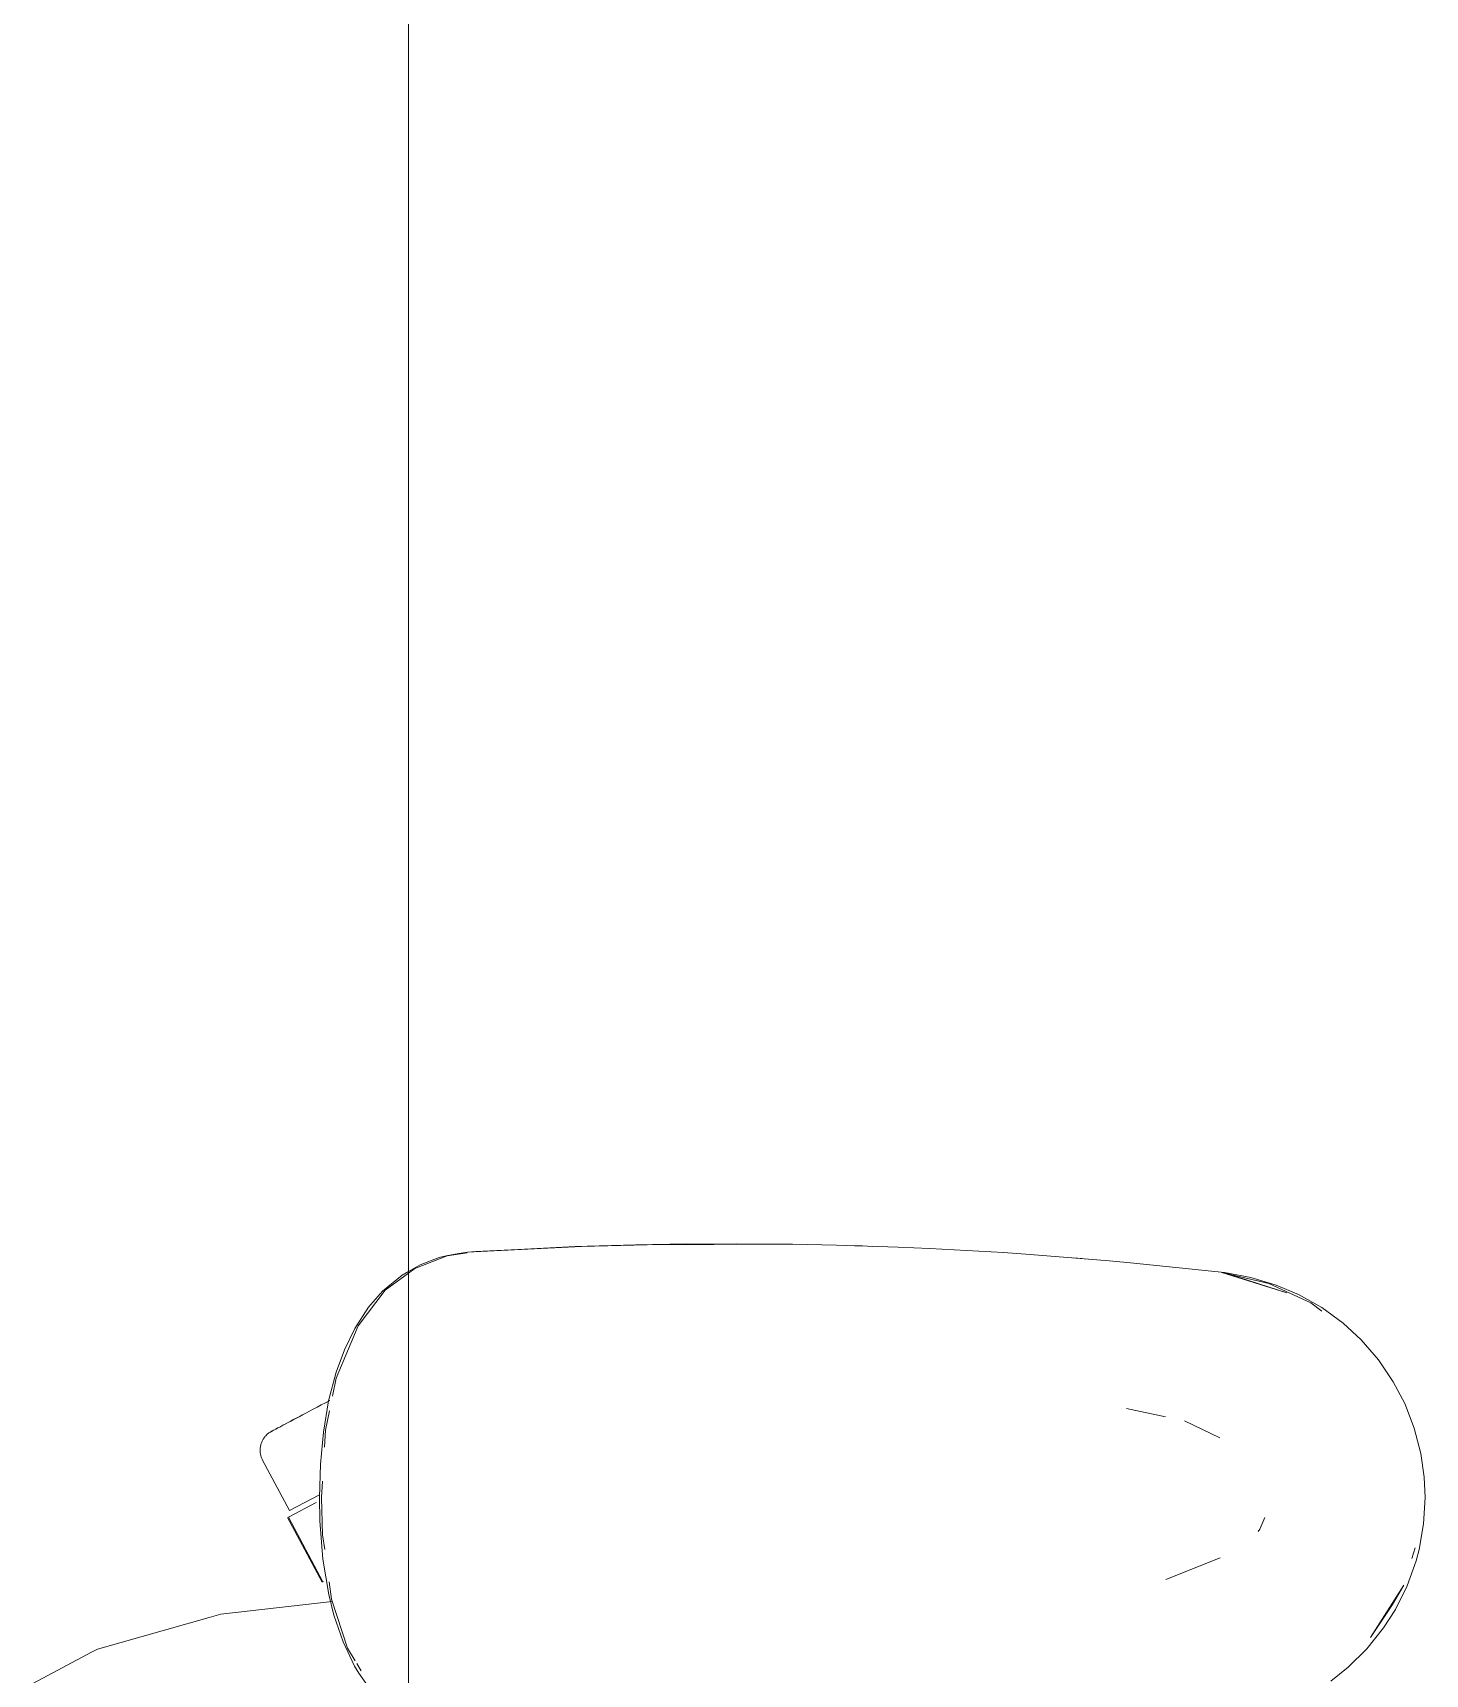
# Model space of a CAD drawing. Header units: millimetres. Extents: x 155927 to 295199, y -4084 to 97293.
# Drawn here: x 187051.4 to 187317.6, y 30994.6 to 31308.3 of the extents above; entities that cross this region are included whole.
import ezdxf

# ---------------------------------------------------------------- set-up
doc = ezdxf.new("R2010")
doc.units = ezdxf.units.MM
doc.header["$MEASUREMENT"] = 0
doc.layers.add('G-IMPT', color=8, linetype='CONTINUOUS', lineweight=9)
doc.layers.add('I-FURN', color=8, linetype='CONTINUOUS', lineweight=9)

msp = doc.modelspace()

# ---------------------------------------------------------------- linework, layer by layer
at = {"layer": 'G-IMPT'}
for p, q in [((187156.28, 31076.32), (187134.5, 31075.23)), ((187155.07, 31076.28), (187134.5, 31075.23)), ((187156.28, 31076.32), (187136.1, 31075.35)), ((187176.47, 31076.79), (187155.07, 31076.28)), ((187166.64, 31076.62), (187155.07, 31076.28)), ((187155.07, 31076.28), (187156.28, 31076.32)), ((187176.47, 31076.79), (187156.28, 31076.32)), ((187166.64, 31076.62), (187185.86, 31076.83)), ((187176.47, 31076.79), (187166.64, 31076.62)), ((187196.65, 31076.74), (187166.64, 31076.62)), ((187174.43, 31076.77), (187172.52, 31076.69)), ((187176.47, 31076.75), (187174.43, 31076.77)), ((187196.65, 31076.74), (187176.47, 31076.79)), ((187196.65, 31076.74), (187185.86, 31076.83)), ((187196.65, 31076.74), (187205.07, 31076.57)), ((187216.83, 31076.19), (187205.07, 31076.57)), ((187210.01, 31076.44), (187208.51, 31076.45)), ((187211.94, 31076.33), (187210.01, 31076.44)), ((187216.83, 31076.19), (187222.85, 31075.93)), ((187236.99, 31075.12), (187222.85, 31075.93)), ((187125.47, 31072.78), (187123.23, 31071.5)), ((187130.63, 31074.52), (187124.44, 31072.11)), ((187125.47, 31072.78), (187129.11, 31074.17)), ((187130.46, 31074.54), (187129.11, 31074.17)), ((187130.46, 31074.54), (187132.85, 31074.98)), ((187130.63, 31074.52), (187134.48, 31075.1)), ((187134.5, 31075.23), (187132.85, 31074.98)), ((187134.5, 31075.23), (187136.1, 31075.35)), ((187242.08, 31074.8), (187236.99, 31075.12)), ((187242.08, 31074.8), (187257.14, 31073.55)), ((187250.27, 31074.15), (187251.94, 31073.98)), ((187257.14, 31073.55), (187261.27, 31073.2)), ((187261.27, 31073.2), (187279.19, 31071.3)), ((187122.04, 31070.82), (187118.3, 31067.74)), ((187123.23, 31071.21), (187118.81, 31067.94)), ((187123.23, 31071.5), (187122.04, 31070.82)), ((187124.44, 31072.11), (187123.23, 31071.21)), ((187278.68, 31071.3), (187291.14, 31067.47)), ((187278.68, 31071.3), (187282, 31070.38)), ((187279.19, 31071.3), (187284.24, 31070.4)), ((187287.65, 31069.25), (187279.25, 31071.17)), ((187291.14, 31067.47), (187282, 31070.38)), ((187289.1, 31068.94), (187284.24, 31070.4)), ((187287.65, 31069.25), (187295.71, 31065.52)), ((187118.81, 31067.94), (187113.6, 31061.15)), ((187115.63, 31064.7), (187118.3, 31067.74)), ((187293.34, 31067.13), (187289.1, 31068.94)), ((187293.34, 31067.13), (187297.78, 31064.61)), ((187112.97, 31060.65), (187115.63, 31064.7)), ((187297.82, 31063.92), (187295.71, 31065.52)), ((187301.87, 31061.62), (187297.78, 31064.61)), ((187112.97, 31060.65), (187110.99, 31056.58)), ((187113.6, 31061.15), (187111.76, 31056.76)), ((187301.87, 31061.62), (187305.3, 31058.45)), ((187109.4, 31052.25), (187110.99, 31056.58)), ((187109.43, 31051.13), (187111.76, 31056.76)), ((187308.62, 31054.62), (187305.3, 31058.45)), ((187311.46, 31050.45), (187308.62, 31054.62)), ((187109.4, 31052.25), (187107.97, 31046.77)), ((187109.43, 31051.13), (187108.72, 31047.67)), ((187311.46, 31050.45), (187313.64, 31046.29)), ((187106.98, 31040.83), (187107.97, 31046.77)), ((187108.16, 31044.92), (187107.39, 31041.17)), ((187260.48, 31045.33), (187267.91, 31043.76)), ((187313.64, 31046.29), (187315.48, 31041.57)), ((187107.39, 31041.17), (187107.19, 31037.97)), ((187278.31, 31039.72), (187271.53, 31042.99)), ((187316.74, 31036.71), (187315.48, 31041.57)), ((187106.98, 31040.83), (187106.41, 31034.68)), ((187106.23, 31028.35), (187106.41, 31034.68)), ((187316.74, 31036.71), (187317.39, 31032.19)), ((187106.79, 31031.46), (187106.6, 31028.35)), ((187317.56, 31028.35), (187317.39, 31032.19)), ((187106.32, 31023.84), (187106.23, 31028.35)), ((187106.83, 31021.18), (187106.6, 31028.35)), ((187317.56, 31028.35), (187317.26, 31023.31)), ((187106.32, 31023.84), (187106.89, 31016.52)), ((187285.93, 31022.3), (187285.63, 31021.85)), ((187286.94, 31024.52), (187285.93, 31022.3)), ((187317.26, 31023.31), (187316.38, 31018.36)), ((187106.83, 31021.18), (187107.23, 31018.4)), ((187108.01, 31009.76), (187106.89, 31016.52)), ((187267.98, 31012.63), (187278.4, 31016.77)), ((187314.11, 31011.46), (187315.82, 31016.23)), ((187315.02, 31016.67), (187315.64, 31018.7)), ((187316.38, 31018.36), (187315.82, 31016.23)), ((187108.99, 31005.84), (187108.01, 31009.76)), ((187108.1, 31012.21), (187108.56, 31008.92)), ((187313.46, 31011.55), (187307.14, 31001.6)), ((187313.46, 31011.55), (187311.3, 31007.88)), ((187314.11, 31011.46), (187311.87, 31006.95)), ((187108.68, 31008.42), (187087.4, 31006)), ((187108.56, 31008.92), (187111.59, 30999.53)), ((187311.3, 31007.88), (187307.14, 31001.6)), ((187311.87, 31006.95), (187309.6, 31003.4)), ((187085.14, 31005.37), (187063.79, 30999.36)), ((187085.14, 31005.37), (187087.4, 31006)), ((187108.99, 31005.84), (187110.73, 31000.75)), ((187306.41, 30999.42), (187309.6, 31003.4)), ((187110.73, 31000.75), (187112.93, 30996.11)), ((187062.68, 30998.76), (187051.45, 30992.75)), ((187063.79, 30999.36), (187062.68, 30998.76)), ((187111.59, 30999.53), (187113.06, 30997.08)), ((187306.41, 30999.42), (187302.81, 30995.87)), ((187112.93, 30996.11), (187113.74, 30994.74)), ((187113.34, 30996.61), (187114.2, 30995.17)), ((187116.18, 30991.28), (187113.74, 30994.74)), ((187302.81, 30995.87), (187299.5, 30993.25))]:
    msp.add_line(p, q, dxfattribs=at)
at = {"layer": 'I-FURN'}
for p, q in [((187123.23, 30026.14), (187123.23, 31426.14)), ((187123.23, 31426.14), (187123.23, 30026.14)), ((187102.96, 31044.1), (187102.33, 31043.77)), ((187103.63, 31044.46), (187102.96, 31044.1)), ((187104.32, 31044.82), (187103.63, 31044.46)), ((187105.04, 31045.21), (187104.32, 31044.82)), ((187105.79, 31045.61), (187105.04, 31045.21)), ((187106.57, 31046.02), (187105.79, 31045.61)), ((187107.37, 31046.45), (187106.57, 31046.02)), ((187108.19, 31046.88), (187107.37, 31046.45)), ((187096.85, 31040.84), (187096.99, 31040.92)), ((187096.99, 31040.92), (187097.03, 31040.95)), ((187097.07, 31040.97), (187097.03, 31040.95)), ((187097.03, 31040.95), (187097.05, 31040.96)), ((187097.03, 31040.95), (187097.03, 31040.95)), ((187097.05, 31040.96), (187097.11, 31040.99)), ((187097.16, 31041.01), (187097.07, 31040.97)), ((187097.11, 31040.99), (187097.21, 31041.04)), ((187097.28, 31041.08), (187097.16, 31041.01)), ((187097.21, 31041.04), (187097.35, 31041.12)), ((187097.44, 31041.17), (187097.28, 31041.08)), ((187097.35, 31041.12), (187097.53, 31041.21)), ((187097.64, 31041.27), (187097.44, 31041.17)), ((187097.53, 31041.21), (187097.75, 31041.33)), ((187097.88, 31041.4), (187097.64, 31041.27)), ((187097.75, 31041.33), (187098.01, 31041.47)), ((187098.16, 31041.55), (187097.88, 31041.4)), ((187098.01, 31041.47), (187098.3, 31041.62)), ((187098.48, 31041.72), (187098.16, 31041.55)), ((187098.3, 31041.62), (187098.64, 31041.8)), ((187098.83, 31041.91), (187098.48, 31041.72)), ((187098.64, 31041.8), (187099.01, 31042)), ((187099.23, 31042.12), (187098.83, 31041.91)), ((187099.01, 31042), (187099.42, 31042.22)), ((187099.66, 31042.34), (187099.23, 31042.12)), ((187099.42, 31042.22), (187099.87, 31042.46)), ((187100.12, 31042.59), (187099.66, 31042.34)), ((187099.87, 31042.46), (187100.35, 31042.71)), ((187100.62, 31042.86), (187100.12, 31042.59)), ((187100.35, 31042.71), (187100.87, 31042.99)), ((187101.16, 31043.14), (187100.62, 31042.86)), ((187100.87, 31042.99), (187101.42, 31043.28)), ((187101.73, 31043.45), (187101.16, 31043.14)), ((187101.42, 31043.28), (187102, 31043.59)), ((187102.33, 31043.77), (187101.73, 31043.45)), ((187094.9, 31037.67), (187094.91, 31037.83)), ((187094.91, 31037.83), (187094.93, 31037.99)), ((187094.93, 31037.99), (187094.96, 31038.15)), ((187094.96, 31038.15), (187095, 31038.31)), ((187095, 31038.31), (187095.04, 31038.47)), ((187095.04, 31038.47), (187095.08, 31038.62)), ((187095.08, 31038.62), (187095.13, 31038.77)), ((187095.13, 31038.77), (187095.19, 31038.92)), ((187095.19, 31038.92), (187095.26, 31039.07)), ((187095.26, 31039.07), (187095.33, 31039.22)), ((187095.33, 31039.22), (187095.4, 31039.36)), ((187095.4, 31039.36), (187095.49, 31039.5)), ((187095.49, 31039.5), (187095.57, 31039.63)), ((187095.57, 31039.63), (187095.66, 31039.77)), ((187095.66, 31039.77), (187095.76, 31039.89)), ((187095.76, 31039.89), (187095.87, 31040.02)), ((187095.87, 31040.02), (187095.97, 31040.14)), ((187095.97, 31040.14), (187096.09, 31040.25)), ((187096.09, 31040.25), (187096.2, 31040.36)), ((187096.2, 31040.36), (187096.32, 31040.47)), ((187096.32, 31040.47), (187096.45, 31040.57)), ((187096.45, 31040.57), (187096.58, 31040.67)), ((187096.58, 31040.67), (187096.71, 31040.76)), ((187096.71, 31040.76), (187096.85, 31040.84)), ((187094.89, 31037.51), (187094.9, 31037.67)), ((187094.89, 31037.35), (187094.89, 31037.51)), ((187094.89, 31037.19), (187094.89, 31037.35)), ((187094.9, 31037.03), (187094.89, 31037.19)), ((187094.92, 31036.87), (187094.9, 31037.03)), ((187094.95, 31036.71), (187094.92, 31036.87)), ((187094.98, 31036.55), (187094.95, 31036.71)), ((187095.01, 31036.39), (187094.98, 31036.55)), ((187095.05, 31036.24), (187095.01, 31036.39)), ((187095.1, 31036.09), (187095.05, 31036.24)), ((187095.16, 31035.93), (187095.1, 31036.09)), ((187095.22, 31035.79), (187095.16, 31035.93)), ((187095.29, 31035.64), (187095.22, 31035.79)), ((187095.36, 31035.49), (187095.29, 31035.64)), ((187095.36, 31035.49), (187100.51, 31025.81)), ((187100.51, 31025.81), (187106.14, 31028.8)), ((187100.33, 31024.58), (187105.62, 31027.39)), ((187100.15, 31024.49), (187106.73, 31012.13)), ((187106.9, 31012.22), (187100.33, 31024.58)), ((187106.99, 31012.27), (187106.9, 31012.22))]:
    msp.add_line(p, q, dxfattribs=at)

doc.saveas('drawing.dxf')
